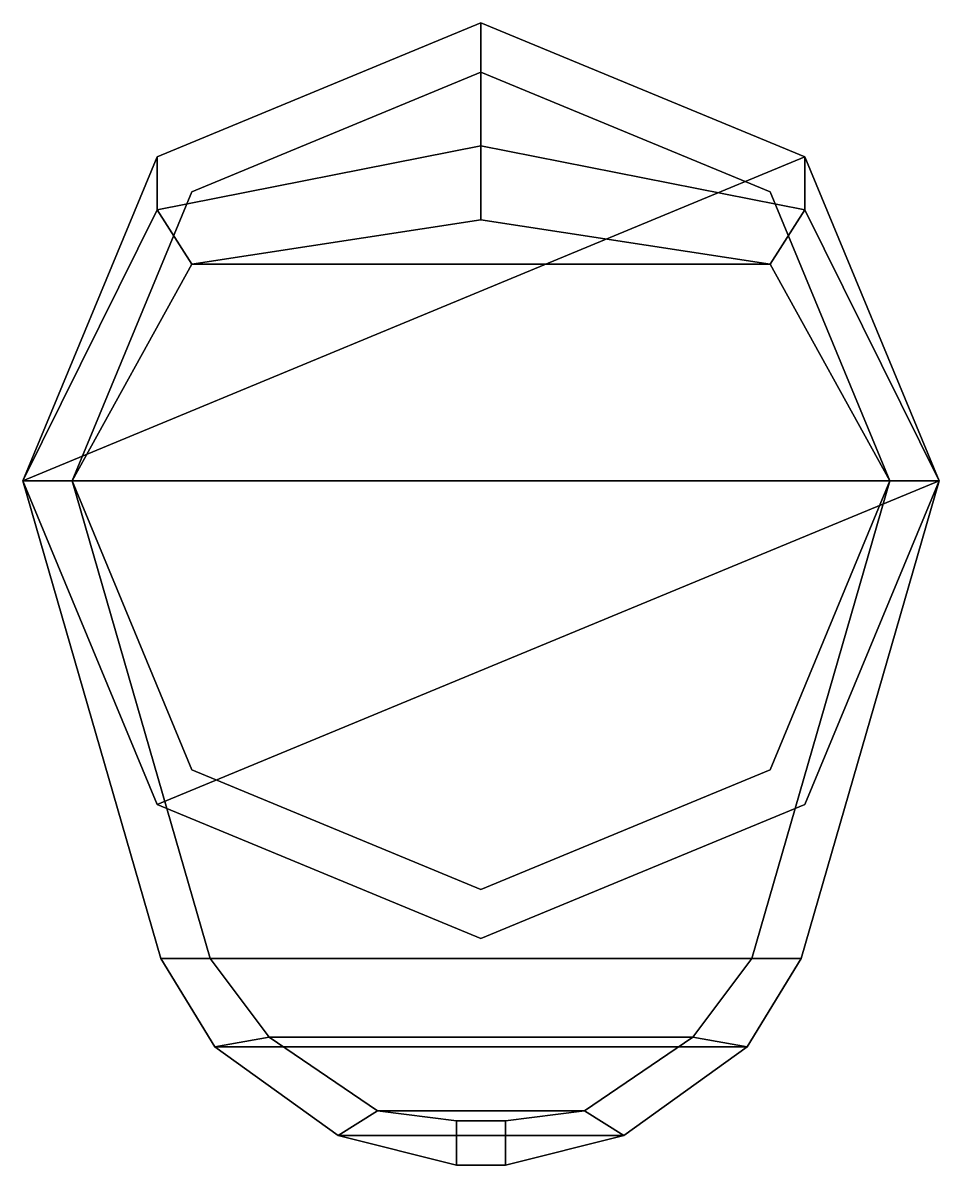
# Model space of a CAD drawing. Extents: x -0.93 to 0.93, y -1.39 to 0.93.
import ezdxf

# ---------------------------------------------------------------- set-up
doc = ezdxf.new("R2010")
doc.units = 0
doc.layers.add('TURRET', color=2, linetype='CONTINUOUS')

msp = doc.modelspace()

# ---------------------------------------------------------------- linework, layer by layer
at = {"layer": 'TURRET'}
for points in [[(0.6576, 0.6576, 1.68), (-0.93, 0, 1.68), (-0.6576, 0.6576, 1.68), (0, 0.93, 1.68)], [(-0.6576, 0.55, 2.17), (0, 0.68, 2.17), (0, 0.93, 1.68), (-0.6576, 0.6576, 1.68)], [(0, 0.68, 2.17), (0.6576, 0.55, 2.17), (0.6576, 0.6576, 1.68), (0, 0.93, 1.68)], [(-0.5869, 0.5869, 1.68), (0, 0.83, 1.68), (0, 0.83, 1.39), (-0.5869, 0.5869, 1.39)], [(0, 0.83, 1.68), (0.5869, 0.5869, 1.68), (0.5869, 0.5869, 1.39), (0, 0.83, 1.39)], [(0, 0.68, 2.17), (-0.6576, 0.55, 2.17), (-0.5869, 0.44, 2.45), (0, 0.53, 2.45)], [(0.6576, 0.55, 2.17), (0, 0.68, 2.17), (0, 0.53, 2.45), (0.5869, 0.44, 2.45)], [(-0.93, 0, 2.17), (-0.6576, 0.55, 2.17), (-0.6576, 0.6576, 1.68), (-0.93, 0, 1.68)], [(0.93, 0, 1.68), (-0.6576, -0.6576, 1.68), (-0.93, 0, 1.68), (0.6576, 0.6576, 1.68)], [(0.6576, 0.55, 2.17), (0.93, 0, 2.17), (0.93, 0, 1.68), (0.6576, 0.6576, 1.68)], [(-0.83, 0, 1.68), (-0.5869, 0.5869, 1.68), (-0.5869, 0.5869, 1.39), (-0.83, 0, 1.39)], [(0.5869, 0.5869, 1.68), (0.83, 0, 1.68), (0.83, 0, 1.39), (0.5869, 0.5869, 1.39)], [(-0.6576, 0.55, 2.17), (-0.93, 0, 2.17), (-0.83, 0, 2.45), (-0.5869, 0.44, 2.45)], [(0.93, 0, 2.17), (0.6576, 0.55, 2.17), (0.5869, 0.44, 2.45), (0.83, 0, 2.45)], [(-0.5869, 0.44, 2.45), (0.5869, 0.44, 2.45), (0, 0.53, 2.45)], [(-0.83, 0, 2.45), (0.83, 0, 2.45), (0.5869, 0.44, 2.45), (-0.5869, 0.44, 2.45)], [(0.93, 0, 1.77), (0.65, -0.97, 1.77), (-0.65, -0.97, 1.77), (-0.93, 0, 1.77)], [(-0.93, 0, 1.77), (-0.65, -0.97, 1.77), (-0.65, -0.97, 2.17), (-0.93, 0, 2.17)], [(-0.93, 0, 2.17), (-0.65, -0.97, 2.17), (-0.55, -0.97, 2.45), (-0.83, 0, 2.45)], [(-0.6576, -0.6576, 1.77), (-0.93, 0, 1.77), (-0.93, 0, 1.68), (-0.6576, -0.6576, 1.68)], [(-0.55, -0.97, 2.45), (0.55, -0.97, 2.45), (0.83, 0, 2.45), (-0.83, 0, 2.45)], [(-0.5869, -0.5869, 1.68), (-0.83, 0, 1.68), (-0.83, 0, 1.39), (-0.5869, -0.5869, 1.39)], [(0.6576, -0.6576, 1.68), (0, -0.93, 1.68), (-0.6576, -0.6576, 1.68), (0.93, 0, 1.68)], [(0.83, 0, 2.45), (0.55, -0.97, 2.45), (0.65, -0.97, 2.17), (0.93, 0, 2.17)], [(0.83, 0, 1.68), (0.5869, -0.5869, 1.68), (0.5869, -0.5869, 1.39), (0.83, 0, 1.39)], [(0.93, 0, 2.17), (0.65, -0.97, 2.17), (0.65, -0.97, 1.77), (0.93, 0, 1.77)], [(0.93, 0, 1.77), (0.6576, -0.6576, 1.77), (0.6576, -0.6576, 1.68), (0.93, 0, 1.68)], [(0, -0.83, 1.68), (-0.5869, -0.5869, 1.68), (-0.5869, -0.5869, 1.39), (0, -0.83, 1.39)], [(0.5869, -0.5869, 1.68), (0, -0.83, 1.68), (0, -0.83, 1.39), (0.5869, -0.5869, 1.39)], [(0, -0.93, 1.77), (-0.6576, -0.6576, 1.77), (-0.6576, -0.6576, 1.68), (0, -0.93, 1.68)], [(0.6576, -0.6576, 1.77), (0, -0.93, 1.77), (0, -0.93, 1.68), (0.6576, -0.6576, 1.68)], [(0.65, -0.97, 1.77), (0.54, -1.15, 1.77), (-0.54, -1.15, 1.77), (-0.65, -0.97, 1.77)], [(-0.65, -0.97, 1.77), (-0.54, -1.15, 1.77), (-0.54, -1.15, 2.17), (-0.65, -0.97, 2.17)], [(-0.65, -0.97, 2.17), (-0.54, -1.15, 2.17), (-0.43, -1.13, 2.45), (-0.55, -0.97, 2.45)], [(-0.43, -1.13, 2.45), (0.43, -1.13, 2.45), (0.55, -0.97, 2.45), (-0.55, -0.97, 2.45)], [(0.55, -0.97, 2.45), (0.43, -1.13, 2.45), (0.54, -1.15, 2.17), (0.65, -0.97, 2.17)], [(0.65, -0.97, 2.17), (0.54, -1.15, 2.17), (0.54, -1.15, 1.77), (0.65, -0.97, 1.77)], [(-0.54, -1.15, 2.17), (-0.29, -1.33, 2.17), (-0.21, -1.28, 2.45), (-0.43, -1.13, 2.45)], [(-0.21, -1.28, 2.45), (0.21, -1.28, 2.45), (0.43, -1.13, 2.45), (-0.43, -1.13, 2.45)], [(0.43, -1.13, 2.45), (0.21, -1.28, 2.45), (0.29, -1.33, 2.17), (0.54, -1.15, 2.17)], [(0.54, -1.15, 1.77), (0.29, -1.33, 1.77), (-0.29, -1.33, 1.77), (-0.54, -1.15, 1.77)], [(-0.54, -1.15, 1.77), (-0.29, -1.33, 1.77), (-0.29, -1.33, 2.17), (-0.54, -1.15, 2.17)], [(0.54, -1.15, 2.17), (0.29, -1.33, 2.17), (0.29, -1.33, 1.77), (0.54, -1.15, 1.77)], [(-0.29, -1.33, 2.17), (-0.05, -1.39, 2.17), (-0.05, -1.3, 2.45), (-0.21, -1.28, 2.45)], [(-0.05, -1.3, 2.45), (0.05, -1.3, 2.45), (0.21, -1.28, 2.45), (-0.21, -1.28, 2.45)], [(0.21, -1.28, 2.45), (0.05, -1.3, 2.45), (0.05, -1.39, 2.17), (0.29, -1.33, 2.17)], [(-0.05, -1.39, 2.17), (0.05, -1.39, 2.17), (0.05, -1.3, 2.45), (-0.05, -1.3, 2.45)], [(0.29, -1.33, 1.77), (0.05, -1.39, 1.77), (-0.05, -1.39, 1.77), (-0.29, -1.33, 1.77)], [(-0.29, -1.33, 1.77), (-0.05, -1.39, 1.77), (-0.05, -1.39, 2.17), (-0.29, -1.33, 2.17)], [(0.29, -1.33, 2.17), (0.05, -1.39, 2.17), (0.05, -1.39, 1.77), (0.29, -1.33, 1.77)], [(-0.05, -1.39, 1.77), (0.05, -1.39, 1.77), (0.05, -1.39, 2.17), (-0.05, -1.39, 2.17)]]:
    msp.add_3dface(points, dxfattribs=at)

doc.saveas('drawing.dxf')
